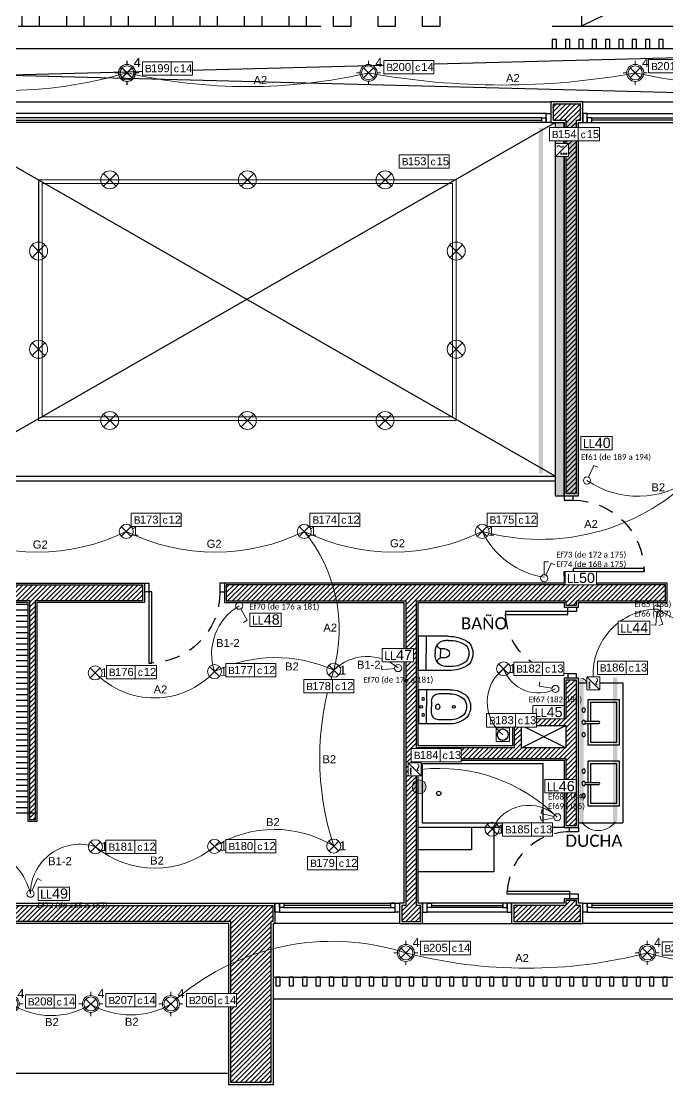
# Model space of a CAD drawing. Header units: millimetres. Extents: x 430 to 1353, y -204 to 152.
# Drawn here: x 700.67 to 707.94, y -59.4 to -47.45 of the extents above; entities that cross this region are included whole.
import ezdxf
from ezdxf.enums import TextEntityAlignment as Align

# ---------------------------------------------------------------- set-up
doc = ezdxf.new("R2010")
doc.units = ezdxf.units.MM
doc.linetypes.add('DASHED', pattern=[0.3, 0.17, -0.13])
doc.layers.get('0').update_dxf_attribs({"color": 250})
for name, color, linetype in [('AR - Carpinteria', 252, 'Continuous'), ('AR - Equipamiento Fijo', 252, 'Continuous'), ('AR - Ht', 252, 'Continuous'), ('AR - Proyeccion', 252, 'DASHED'), ('AR - Vista 05', 252, 'Continuous'), ('AR - Vista 1', 252, 'Continuous'), ('AR - Vista 4', 252, 'Continuous'), ('AR_Vista 1', 252, 'Continuous'), ('ND- ESPACIOS', 253, 'Continuous')]:
    doc.layers.add(name, color=color, linetype=linetype)
for name, color, linetype, lineweight in [('ND-Apliques', 1, 'Continuous', 15), ('ND-IUG- Cable led', 1, 'Continuous', 13), ('ND-IUG-C12', 40, 'Continuous', 13), ('ND-IUG-C13', 32, 'Continuous', 13), ('ND-IUG-C14', 42, 'Continuous', 13), ('ND-IUG-C15', 191, 'Continuous', 13), ('ND-LL_Num', 7, 'Continuous', 9), ('ND-Llaves', 92, 'Continuous', 9), ('ND-texto', 251, 'Continuous', 15)]:
    doc.layers.add(name, color=color, linetype=linetype, lineweight=lineweight)
doc.styles.add('1', font='arial.ttf')
doc.styles.add('1.50 txt especificaciones', font='tahoma.ttf', dxfattribs={"height": 0.075})
doc.styles.add('Arial', font='arial.ttf')
doc.styles.add('IMPLANTACION', font='arial.ttf', dxfattribs={"height": 0.3})
doc.styles.get("Standard").update_dxf_attribs({"font": 'arial.ttf'})

# ---------------------------------------------------------------- blocks, each defined once
blk = doc.blocks.new('Aplique_ext_caja 7x7')
for p, q in [((-0.056, 0.056), (0.056, -0.056)), ((-0.056, -0.056), (0.056, 0.056))]:
    blk.add_line(p, q)
blk.add_circle((0, 0), 0.0786)
blk = doc.blocks.new('*U441')
blk.add_blockref('Aplique_ext_caja 7x7', (0, 0))
at = {"insert": (0.063, 0.052), "char_height": 0.1, "attachment_point": 1, "style": 'IMPLANTACION'}
blk.add_mtext_dynamic_manual_height_columns('1', width=0.08011, gutter_width=0.558, heights=[0], dxfattribs=at)
blk = doc.blocks.new('*U442')
blk.add_blockref('Aplique_ext_caja 7x7', (0, 0))
at = {"insert": (0.063, 0.052), "char_height": 0.1, "attachment_point": 1, "style": 'IMPLANTACION'}
blk.add_mtext_dynamic_manual_height_columns('1', width=0.08011, gutter_width=0.558, heights=[0], dxfattribs=at)
blk = doc.blocks.new('*U443')
blk.add_blockref('Aplique_ext_caja 7x7', (0, 0))
at = {"insert": (0.063, 0.052), "char_height": 0.1, "attachment_point": 1, "style": 'IMPLANTACION'}
blk.add_mtext_dynamic_manual_height_columns('1', width=0.08011, gutter_width=0.558, heights=[0], dxfattribs=at)
blk = doc.blocks.new('*U444')
blk.add_blockref('Aplique_ext_caja 7x7', (0, 0))
at = {"insert": (0.063, 0.052), "char_height": 0.1, "attachment_point": 1, "style": 'IMPLANTACION'}
blk.add_mtext_dynamic_manual_height_columns('1', width=0.08011, gutter_width=0.558, heights=[0], dxfattribs=at)
blk = doc.blocks.new('*U445')
blk.add_blockref('Aplique_ext_caja 7x7', (0, 0))
at = {"insert": (0.063, 0.052), "char_height": 0.1, "attachment_point": 1, "style": 'IMPLANTACION'}
blk.add_mtext_dynamic_manual_height_columns('1', width=0.08011, gutter_width=0.558, heights=[0], dxfattribs=at)
blk = doc.blocks.new('*U446')
blk.add_blockref('Aplique_ext_caja 7x7', (0, 0))
at = {"insert": (0.063, 0.052), "char_height": 0.1, "attachment_point": 1, "style": 'IMPLANTACION'}
blk.add_mtext_dynamic_manual_height_columns('1', width=0.08011, gutter_width=0.558, heights=[0], dxfattribs=at)
blk = doc.blocks.new('*U447')
blk.add_blockref('Aplique_ext_caja 7x7', (0, 0))
at = {"insert": (0.063, 0.052), "char_height": 0.1, "attachment_point": 1, "style": 'IMPLANTACION'}
blk.add_mtext_dynamic_manual_height_columns('1', width=0.08011, gutter_width=0.558, heights=[0], dxfattribs=at)
blk = doc.blocks.new('*U448')
blk.add_blockref('Aplique_ext_caja 7x7', (0, 0))
at = {"insert": (0.063, 0.052), "char_height": 0.1, "attachment_point": 1, "style": 'IMPLANTACION'}
blk.add_mtext_dynamic_manual_height_columns('1', width=0.08011, gutter_width=0.558, heights=[0], dxfattribs=at)
blk = doc.blocks.new('*U449')
blk.add_blockref('Aplique_ext_caja 7x7', (0, 0))
at = {"insert": (0.063, 0.052), "char_height": 0.1, "attachment_point": 1, "style": 'IMPLANTACION'}
blk.add_mtext_dynamic_manual_height_columns('1', width=0.08011, gutter_width=0.558, heights=[0], dxfattribs=at)
blk = doc.blocks.new('Dicro 2')
for p, q in [((-0.071, 0.071), (0.071, -0.071)), ((-0.071, -0.071), (0.071, 0.071))]:
    blk.add_line(p, q)
blk.add_circle((0, 0), 0.101)
blk = doc.blocks.new('Extracttor_de_aire')
for p, q in [((0, 0), (0, 0.15)), ((0, 0.15), (0.15, 0.15)), ((0.15, 0), (0.15, 0.15)), ((0.15, 0), (0, 0))]:
    blk.add_line(p, q)
for radius in [0.0649, 0.0607]:
    blk.add_circle((0.075, 0.075), radius)
blk = doc.blocks.new('N_Boca')
at = {"ltscale": 0.5}
blk.add_wipeout([(0, 0.15), (0.324, 0.15), (0.324, 0), (0, 0)], dxfattribs=at)
blk.add_lwpolyline([(0, 0.15), (0.324, 0.15), (0.324, 0), (0, 0)], close=True, dxfattribs=at)
at = {"ltscale": 0.5, "insert": (0.028, 0.113), "char_height": 0.0816, "attachment_point": 1, "style": '1'}
blk.add_mtext_dynamic_manual_height_columns('B', width=0.06653, gutter_width=2.041, heights=[0], dxfattribs=at)
at = {"ltscale": 0.5, "style": '1'}
blk.add_attdef('BOCA', (0.096, 0.032), '', height=0.09, dxfattribs=at)
blk = doc.blocks.new('Fuente')
blk.add_wipeout([(0, 0.201), (0.201, 0.201), (0.201, 0), (0, 0)])
at = {"lineweight": 9}
for p, q in [((0, 0), (0.201, 0.201)), ((0.076, 0.049), (0.099, 0.049)), ((0.076, 0.035), (0.179, 0.035)), ((0.116, 0.049), (0.139, 0.049)), ((0.155, 0.049), (0.179, 0.049))]:
    blk.add_line(p, q, dxfattribs=at)
blk.add_lwpolyline([(0, 0.201), (0.201, 0.201), (0.201, 0), (0, 0)], close=True, dxfattribs=at)
blk.add_lwpolyline([(0.123, 0.161, -0.62928), (0.073, 0.153, 0.691702), (0.023, 0.144)], format="xyb", dxfattribs=at)
blk = doc.blocks.new('Llave_1_punto')
blk.add_lwpolyline([(0.017, 0.106), (0.077, 0.24), (0.121, 0.22)])
blk.add_circle((0, 0.07), 0.04)
blk = doc.blocks.new('Llave_2_puntos')
for points in [[(0, 0.11), (0, 0.256), (0.048, 0.256)], [(0.017, 0.106), (0.077, 0.24), (0.121, 0.22)]]:
    blk.add_lwpolyline(points)
blk.add_circle((0, 0.07), 0.04)
blk = doc.blocks.new('*U370')
blk.add_blockref('Aplique_ext_caja 7x7', (0, 0))
at = {"insert": (0.063, 0.052), "char_height": 0.1, "attachment_point": 1, "style": 'IMPLANTACION'}
blk.add_mtext_dynamic_manual_height_columns('1', width=0.08011, gutter_width=0.558, heights=[0], dxfattribs=at)
blk = doc.blocks.new('Apl_piso_al_cielo')
h = blk.add_hatch(color=256)
h.dxf.hatch_style = 1
h.paths.add_polyline_path([(499.264, 165.259, 1), (499.107, 165.259, 1)])
blk.add_circle((499.185, 165.259), 0.0786)
blk = doc.blocks.new('*U371')
blk.add_blockref('Aplique_ext_caja 7x7', (0, 0))
at = {"insert": (0.063, 0.052), "char_height": 0.1, "attachment_point": 1, "style": 'IMPLANTACION'}
blk.add_mtext_dynamic_manual_height_columns('1', width=0.08011, gutter_width=0.558, heights=[0], dxfattribs=at)
blk = doc.blocks.new('N_Llave')
at = {"ltscale": 0.5}
blk.add_wipeout([(0, 0), (0.353, 0), (0.353, 0.15), (0, 0.15)], dxfattribs=at)
blk.add_wipeout([(0, 0), (0.353, 0), (0.353, 0.15), (0, 0.15)], dxfattribs=at)
blk.add_lwpolyline([(0, 0), (0.353, 0), (0.353, 0.15), (0, 0.15)], close=True, dxfattribs=at)
at = {"ltscale": 0.5, "insert": (0.023, 0.02), "char_height": 0.1, "attachment_point": 7, "style": '1.50 txt especificaciones'}
blk.add_mtext_dynamic_manual_height_columns('LL', width=0.02479, gutter_width=0.278, heights=[0], dxfattribs=at)
at = {"ltscale": 0.5, "style": '1'}
blk.add_attdef('00', text='', height=1, dxfattribs=at).set_placement((0.157, 0.021), (0.336, 0.021), align=Align.ALIGNED)
blk = doc.blocks.new('bacha')
for p, q in [((519.809, 72.68), (519.809, 72.832)), ((519.833, 72.68), (519.833, 72.832))]:
    blk.add_line(p, q)
for points in [[(519.809, 72.711), (519.565, 72.711), (519.565, 73.058), (520.076, 73.058), (520.076, 72.711), (519.833, 72.711)], [(519.809, 72.741), (519.595, 72.741), (519.595, 73.028), (520.046, 73.028), (520.046, 72.741), (519.833, 72.741)]]:
    blk.add_lwpolyline(points)
blk.add_arc((519.821, 72.831), 0.0121, 5.5464, 174.4536)
at = {"extrusion": (0, 0, -1)}
for centre in [(519.683, 72.661), (519.821, 72.661), (519.959, 72.661)]:
    blk.add_ellipse(centre, major_axis=(0.0235, 0), ratio=0.85, start_param=3.141593, end_param=9.424778, dxfattribs=at)
blk = doc.blocks.new('INOD3-VS')
for p, q in [((-0.19, 0), (0.19, 0)), ((-0.19, -0.334), (-0.19, 0)), ((0.19, -0.334), (0.19, 0)), ((-0.19, -0.09), (0, -0.09)), ((0.19, -0.09), (0, -0.09)), ((-0.028, -0.19), (0, -0.19)), ((0.028, -0.19), (0, -0.19)), ((-0.145, -0.334), (-0.145, -0.307)), ((-0.05, -0.297), (-0.05, -0.247)), ((-0.05, -0.247), (0, -0.247)), ((0.05, -0.247), (0, -0.247)), ((0.05, -0.297), (0.05, -0.247)), ((0.145, -0.334), (0.145, -0.307))]:
    blk.add_line(p, q)
for centre, radius, start, end in [((-0.028, -0.307), 0.117, 90, 180), ((-0.095, -0.259), 0.0464, 14.8851, 92.9268), ((0.028, -0.307), 0.117, 0, 90), ((0.095, -0.259), 0.0464, 87.0732, 165.1149), ((0.195, -0.344), 0.385, 178.5208, 215.4085), ((0.198, -0.345), 0.343, 178.2465, 213.5506), ((0, -0.297), 0.05, 180, 270), ((0, -0.297), 0.05, 270, 0), ((-0.127, -0.365), 0.274, 321.8101, 6.3928), ((-0.192, -0.345), 0.383, 324.4734, 1.5973), ((0, -0.419), 0.19, 231.2469, 270), ((0, -0.419), 0.145, 232.619, 270), ((0, -0.419), 0.145, 270, 307.381), ((0, -0.419), 0.19, 270, 308.7531)]:
    blk.add_arc(centre, radius, start, end)
blk = doc.blocks.new('*U492')
blk.add_lwpolyline([(0.05, 0.1), (0.05, 0.8), (0.083, 0.8), (0.083, 0.1)], close=True)
for points in [[(0, 0), (0.05, 0), (0.05, 0.1), (0, 0.1)], [(0.8, 0), (0.75, 0), (0.75, 0.1), (0.8, 0.1)]]:
    blk.add_lwpolyline(points)
at = {"color": 8, "linetype": 'DASHED'}
blk.add_arc((0.05, 0.1), 0.7, 360, 90, dxfattribs=at)
blk = doc.blocks.new('BIDE2-VS')
for p, q in [((-0.19, 0), (0.19, 0)), ((-0.19, -0.354), (-0.19, 0)), ((0.19, -0.354), (0.19, 0)), ((-0.19, -0.09), (0, -0.09)), ((0.19, -0.09), (0, -0.09)), ((-0.145, -0.354), (-0.145, -0.224)), ((-0.067, -0.146), (0, -0.146)), ((0.067, -0.146), (0, -0.146)), ((0.145, -0.354), (0.145, -0.224)), ((-0.145, -0.354), (-0.145, -0.327))]:
    blk.add_line(p, q)
for centre, radius in [((-0.09, -0.052), 0.015), ((0.09, -0.052), 0.015), ((0, -0.215), 0.026)]:
    blk.add_circle(centre, radius)
for centre, radius, start, end in [((0, -0.03), 0.015, 90, 270), ((0, -0.03), 0.015, 270, 90), ((-0.067, -0.224), 0.0781, 90, 180), ((0.067, -0.224), 0.0781, 0, 90), ((0.084, -0.354), 0.274, 180, 222.2256), ((0.084, -0.354), 0.229, 180, 221.3159), ((-0.084, -0.354), 0.229, 318.6841, 0), ((-0.084, -0.354), 0.274, 317.7744, 0), ((0, -0.393), 0.015, 90, 270), ((0, -0.393), 0.015, 270, 90), ((0, -0.39), 0.19, 231.2469, 270), ((0, -0.39), 0.145, 232.619, 270), ((0, -0.39), 0.145, 270, 307.381), ((0, -0.39), 0.19, 270, 308.7531)]:
    blk.add_arc(centre, radius, start, end)
blk = doc.blocks.new('*U491')
blk.add_lwpolyline([(0.05, 0.1), (0.05, 0.9), (0.083, 0.9), (0.083, 0.1)], close=True)
for points in [[(0, 0), (0.05, 0), (0.05, 0.1), (0, 0.1)], [(0.9, 0), (0.85, 0), (0.85, 0.1), (0.9, 0.1)]]:
    blk.add_lwpolyline(points)
at = {"color": 8, "linetype": 'DASHED'}
blk.add_arc((0.05, 0.1), 0.8, 360, 90, dxfattribs=at)
blk = doc.blocks.new('*U295')
at = {"color": 8}
blk.add_line((1.3, 0.025), (0.1, 0.025), dxfattribs=at)
at = {"layer": 'AR - Carpinteria'}
for p, q in [((0.05, 0.1), (1.35, 0.1)), ((0.05, 0), (1.35, 0)), ((0.1, 0.05), (1.3, 0.05))]:
    blk.add_line(p, q, dxfattribs=at)
for points in [[(0, 0), (0.05, 0), (0.05, 0.1), (0, 0.1)], [(0.05, 0), (0.1, 0), (0.1, 0.05), (0.05, 0.05)], [(1.35, 0), (1.3, 0), (1.3, 0.05), (1.35, 0.05)], [(1.35, 0), (1.4, 0), (1.4, 0.1), (1.35, 0.1)]]:
    blk.add_lwpolyline(points, close=True, dxfattribs=at)
blk = doc.blocks.new('*U494')
at = {"color": 8}
for p, q in [((1.625, 0.025), (0.1, 0.025)), ((1.675, 0.075), (3.2, 0.075))]:
    blk.add_line(p, q, dxfattribs=at)
at = {"layer": 'AR - Carpinteria'}
for p, q in [((0.05, 0.1), (3.25, 0.1)), ((0.05, 0), (3.25, 0)), ((0.1, 0.05), (1.625, 0.05)), ((3.2, 0.05), (1.675, 0.05))]:
    blk.add_line(p, q, dxfattribs=at)
for points in [[(0, 0), (0.05, 0), (0.05, 0.1), (0, 0.1)], [(0.05, 0), (0.1, 0), (0.1, 0.05), (0.05, 0.05)], [(1.675, 0.1), (1.625, 0.1), (1.625, 0.05), (1.675, 0.05)], [(1.625, 0), (1.675, 0), (1.675, 0.05), (1.625, 0.05)], [(3.25, 0.1), (3.2, 0.1), (3.2, 0.05), (3.25, 0.05)], [(3.25, 0), (3.3, 0), (3.3, 0.1), (3.25, 0.1)]]:
    blk.add_lwpolyline(points, close=True, dxfattribs=at)
blk = doc.blocks.new('*U496')
at = {"color": 8}
blk.add_line((0.9, 0.025), (0.1, 0.025), dxfattribs=at)
at = {"layer": 'AR - Carpinteria'}
for p, q in [((0.05, 0.1), (0.95, 0.1)), ((0.05, 0), (0.95, 0)), ((0.1, 0.05), (0.9, 0.05))]:
    blk.add_line(p, q, dxfattribs=at)
for points in [[(0, 0), (0.05, 0), (0.05, 0.1), (0, 0.1)], [(0.05, 0), (0.1, 0), (0.1, 0.05), (0.05, 0.05)], [(0.95, 0), (0.9, 0), (0.9, 0.05), (0.95, 0.05)], [(0.95, 0), (1, 0), (1, 0.1), (0.95, 0.1)]]:
    blk.add_lwpolyline(points, close=True, dxfattribs=at)
blk = doc.blocks.new('planta alta')
at = {"layer": 'AR - Equipamiento Fijo', "transparency": 33554585}
h = blk.add_hatch(dxfattribs=at)
h.set_pattern_fill('ANSI31', color=256, scale=0.02, angle=315)
h.set_pattern_definition([(0, (-553.808214, -51.777135), (1e-17, 0.0635), [])])
h.paths.add_polyline_path([(10.52, 10.805), (9.92, 10.805), (9.92, 7.43), (10.52, 7.43)])
h.paths.add_polyline_path([(12.01, 10.805), (11.41, 10.805), (11.41, 8.44), (12.01, 8.44)])
at = {"layer": 'AR - Ht', "transparency": 33554511}
h = blk.add_hatch(color=256, dxfattribs=at)
h.dxf.hatch_style = 1
h.paths.add_polyline_path([(18.195, 15.97), (18.195, 16.2), (17.935, 16.2), (17.935, 15.97), (17.935, 12.005), (18.035, 12.005), (18.195, 12.005)])
at = {"layer": 'AR - Carpinteria'}
for p, q in [((11.035, 16.43), (17.895, 16.43)), ((18.24, 16.43), (21.545, 16.43)), ((17.835, 16.3), (11.085, 16.3)), ((17.785, 16.25), (11.135, 16.25)), ((17.835, 16.2), (11.095, 16.2)), ((18.055, 9.175), (17.555, 9.425)), ((17.555, 9.175), (18.055, 9.425)), ((16.185, 7.2), (14.765, 7.2)), ((16.445, 7.2), (17.445, 7.2)), ((19.645, 7.2), (18.245, 7.2))]:
    blk.add_line(p, q, dxfattribs=at)
for points in [[(17.835, 16.2), (17.785, 16.2), (17.785, 16.25), (17.835, 16.25)], [(17.885, 16.2), (17.835, 16.2), (17.835, 16.3), (17.885, 16.3)]]:
    blk.add_lwpolyline(points, close=True, dxfattribs=at)
at = {"layer": 'AR - Equipamiento Fijo'}
for p, q in [((18.195, 9.905), (18.695, 9.905)), ((18.695, 9.905), (18.695, 8.33)), ((12.11, 8.44), (11.41, 8.44)), ((18.195, 8.33), (18.695, 8.33))]:
    blk.add_line(p, q, dxfattribs=at)
blk.add_circle((16.626, 8.662), 0.0237, dxfattribs=at)
at = {"layer": 'AR - Proyeccion', "ltscale": 20}
blk.add_lwpolyline([(14.25, 5.515), (-0.1, 5.515), (-0.1, 17.28), (23.73, 17.28), (23.73, 6.35), (14.765, 6.35)], dxfattribs=at)
at = {"layer": 'AR - Vista 05'}
for p, q in [((12.11, 10.805), (12.11, 8.44)), ((18.035, 8.28), (16.395, 8.28))]:
    blk.add_line(p, q, dxfattribs=at)
for points in [[(18.195, 12.111), (18.195, 16.2), (18.245, 16.2), (18.245, 16.43), (17.885, 16.43), (17.885, 16.2), (18.035, 16.2), (18.035, 12.005), (18.195, 12.005), (18.195, 12.115)], [(14.265, 7.2), (9.7, 7.2), (9.7, 7.43), (9.76, 7.43), (9.76, 11.025), (11.378, 11.025), (13.317, 11.025), (13.317, 10.805), (12.11, 10.805), (12.11, 8.347), (12.01, 8.347), (12.01, 10.805), (10.588, 10.805), (9.92, 10.805), (9.92, 7.43), (14.785, 7.43), (14.785, 7.2), (14.765, 7.2), (14.765, 5.39), (14.265, 5.39), (14.265, 7.2)], [(18.195, 11.025), (18.195, 11.105), (18.035, 11.105), (18.035, 11.025), (14.217, 11.025), (14.217, 10.805), (16.235, 10.805), (16.235, 7.43), (16.185, 7.43), (16.185, 7.2), (16.445, 7.2), (16.445, 7.43), (16.395, 7.43), (16.395, 9.035), (18.035, 9.035), (18.035, 8.28), (18.195, 8.28), (18.195, 9.955), (18.035, 9.955), (18.035, 9.525), (17.454, 9.525), (17.454, 9.195), (16.395, 9.195), (16.395, 10.805), (18.035, 10.805), (18.035, 10.755), (18.195, 10.755), (18.195, 10.805), (19.195, 10.805), (19.195, 11.025), (18.195, 11.025)], [(16.995, 8.28), (16.995, 8.03), (16.395, 8.03)], [(17.245, 8.28), (17.245, 7.78), (16.395, 7.78)]]:
    blk.add_lwpolyline(points, dxfattribs=at)
for points in [[(16.445, 8.997), (17.795, 8.997), (17.795, 8.327), (16.445, 8.327)], [(17.445, 7.2), (18.245, 7.2), (18.245, 7.43), (18.195, 7.43), (18.195, 7.48), (18.035, 7.48), (18.035, 7.43), (17.445, 7.43)]]:
    blk.add_lwpolyline(points, close=True, dxfattribs=at)
at = {"layer": 'AR - Vista 1'}
for p, q in [((18.23, 19.8), (18.23, 17.28)), ((19.15, 17.13), (19.1, 17.13)), ((19.1, 17.13), (19.1, 17.03)), ((19.15, 17.03), (19.15, 17.13)), ((19.11, 17.03), (19.16, 17.03)), ((17.495, 6.6), (17.495, 6.5)), ((17.545, 6.5), (17.545, 6.6))]:
    blk.add_line(p, q, dxfattribs=at)
for points in [[(18.23, 17.28), (23.73, 17.28), (23.73, 6.35), (14.765, 6.35)], [(0.15, 16.43), (0.15, 17.03), (23.38, 17.03), (23.38, 16.43)], [(14.765, 6.6), (23.39, 6.6), (23.39, 7.2)]]:
    blk.add_lwpolyline(points, dxfattribs=at)
for points in [[(17.95, 17.13), (17.9, 17.13), (17.9, 17.03), (17.95, 17.03)], [(18.1, 17.13), (18.05, 17.13), (18.05, 17.03), (18.1, 17.03)], [(18.25, 17.13), (18.2, 17.13), (18.2, 17.03), (18.25, 17.03)], [(18.4, 17.13), (18.35, 17.13), (18.35, 17.03), (18.4, 17.03)], [(18.55, 17.13), (18.5, 17.13), (18.5, 17.03), (18.55, 17.03)], [(18.7, 17.13), (18.65, 17.13), (18.65, 17.03), (18.7, 17.03)], [(18.85, 17.13), (18.8, 17.13), (18.8, 17.03), (18.85, 17.03)], [(19, 17.13), (18.95, 17.13), (18.95, 17.03), (19, 17.03)], [(14.845, 6.6), (14.795, 6.6), (14.795, 6.5), (14.845, 6.5)], [(14.995, 6.6), (14.945, 6.6), (14.945, 6.5), (14.995, 6.5)], [(15.145, 6.6), (15.095, 6.6), (15.095, 6.5), (15.145, 6.5)], [(15.295, 6.6), (15.245, 6.6), (15.245, 6.5), (15.295, 6.5)], [(15.445, 6.6), (15.395, 6.6), (15.395, 6.5), (15.445, 6.5)], [(15.595, 6.6), (15.545, 6.6), (15.545, 6.5), (15.595, 6.5)], [(15.745, 6.6), (15.695, 6.6), (15.695, 6.5), (15.745, 6.5)], [(15.895, 6.6), (15.845, 6.6), (15.845, 6.5), (15.895, 6.5)], [(16.045, 6.6), (15.995, 6.6), (15.995, 6.5), (16.045, 6.5)], [(16.195, 6.6), (16.145, 6.6), (16.145, 6.5), (16.195, 6.5)], [(16.345, 6.6), (16.295, 6.6), (16.295, 6.5), (16.345, 6.5)], [(16.495, 6.6), (16.445, 6.6), (16.445, 6.5), (16.495, 6.5)], [(16.645, 6.6), (16.595, 6.6), (16.595, 6.5), (16.645, 6.5)], [(16.795, 6.6), (16.745, 6.6), (16.745, 6.5), (16.795, 6.5)], [(16.945, 6.6), (16.895, 6.6), (16.895, 6.5), (16.945, 6.5)], [(17.095, 6.6), (17.045, 6.6), (17.045, 6.5), (17.095, 6.5)], [(17.245, 6.6), (17.195, 6.6), (17.195, 6.5), (17.245, 6.5)], [(17.395, 6.6), (17.345, 6.6), (17.345, 6.5), (17.395, 6.5)], [(17.545, 6.6), (17.495, 6.6), (17.495, 6.5), (17.545, 6.5)], [(17.695, 6.6), (17.645, 6.6), (17.645, 6.5), (17.695, 6.5)], [(17.845, 6.6), (17.795, 6.6), (17.795, 6.5), (17.845, 6.5)], [(17.995, 6.6), (17.945, 6.6), (17.945, 6.5), (17.995, 6.5)], [(18.145, 6.6), (18.095, 6.6), (18.095, 6.5), (18.145, 6.5)], [(18.295, 6.6), (18.245, 6.6), (18.245, 6.5), (18.295, 6.5)], [(18.445, 6.6), (18.395, 6.6), (18.395, 6.5), (18.445, 6.5)], [(18.595, 6.6), (18.545, 6.6), (18.545, 6.5), (18.595, 6.5)], [(18.745, 6.6), (18.695, 6.6), (18.695, 6.5), (18.745, 6.5)], [(18.895, 6.6), (18.845, 6.6), (18.845, 6.5), (18.895, 6.5)], [(19.045, 6.6), (18.995, 6.6), (18.995, 6.5), (19.045, 6.5)], [(19.195, 6.6), (19.145, 6.6), (19.145, 6.5), (19.195, 6.5)]]:
    blk.add_lwpolyline(points, close=True, dxfattribs=at)
at = {"layer": 'AR - Vista 4'}
for p, q in [((16.395, 7.44), (16.395, 7.44)), ((16.395, 7.19), (16.395, 7.19))]:
    blk.add_line(p, q, dxfattribs=at)
for points in [[(18.175, 12.115), (18.175, 16.225), (18.22, 16.225), (18.22, 16.405), (17.91, 16.405), (17.91, 16.225), (18.055, 16.225), (18.055, 12.035), (18.175, 12.035)], [(14.29, 7.225), (9.726, 7.225), (9.726, 7.405), (9.78, 7.405), (9.78, 11.005), (11.378, 11.005), (13.297, 11.005), (13.297, 10.825), (12.09, 10.825), (12.09, 8.367), (12.03, 8.367), (12.03, 10.825), (9.9, 10.825), (9.9, 7.405), (14.76, 7.405), (14.76, 7.225), (14.74, 7.225), (14.74, 5.415), (14.29, 5.415)], [(18.175, 11.005), (18.175, 11.085), (18.055, 11.085), (18.055, 11.005), (14.237, 11.005), (14.237, 10.825), (16.255, 10.825), (16.255, 7.405), (16.21, 7.405), (16.21, 7.225), (16.42, 7.225), (16.42, 7.405), (16.375, 7.405), (16.375, 9.055), (18.055, 9.055), (18.055, 8.3), (18.175, 8.3), (18.175, 9.935), (18.055, 9.935), (18.055, 9.505), (17.474, 9.505), (17.474, 9.175), (16.375, 9.175), (16.375, 10.825), (18.055, 10.825), (18.055, 10.775), (18.175, 10.775), (18.175, 10.825), (19.175, 10.825), (19.175, 11.005)], [(18.055, 9.425), (18.055, 9.175), (17.555, 9.175), (17.555, 9.425)], [(17.47, 7.225), (18.22, 7.225), (18.22, 7.405), (18.175, 7.405), (18.175, 7.46), (18.055, 7.46), (18.055, 7.405), (17.47, 7.405)]]:
    blk.add_lwpolyline(points, close=True, dxfattribs=at)
blk.add_lwpolyline([(17.935, 16.2), (17.935, 12.005), (18.035, 12.005), (18.035, 16.2)], dxfattribs=at)
at = {"layer": 'AR_Vista 1'}
for p, q in [((23.4, 19.8), (18.23, 17.28)), ((0.15, 17.03), (23.38, 16.431)), ((23.38, 17.03), (0.15, 16.43)), ((17.935, 12.225), (10.995, 16.2)), ((10.995, 12.225), (17.935, 16.2)), ((10.995, 12.225), (17.935, 12.225)), ((10.995, 12.175), (17.935, 12.175))]:
    blk.add_line(p, q, dxfattribs=at)
for points in [[(11.94, 19.8), (11.94, 17.28), (12.14, 17.28), (12.14, 19.8), (11.94, 19.8)], [(12.44, 19.8), (12.44, 17.28), (12.64, 17.28), (12.64, 19.8), (12.44, 19.8)], [(12.94, 19.8), (12.94, 17.28), (13.14, 17.28), (13.14, 19.8), (12.94, 19.8)], [(13.44, 19.8), (13.44, 17.28), (13.64, 17.28), (13.64, 19.8), (13.44, 19.8)], [(13.94, 19.8), (13.94, 17.28), (14.14, 17.28), (14.14, 19.8), (13.94, 19.8)], [(14.44, 19.8), (14.44, 17.28), (14.64, 17.28), (14.64, 19.8), (14.44, 19.8)], [(14.94, 19.8), (14.94, 17.28), (15.14, 17.28), (15.14, 19.8), (14.94, 19.8)], [(15.44, 19.8), (15.44, 17.28), (15.64, 17.28), (15.64, 19.8), (15.44, 19.8)], [(15.94, 19.8), (15.94, 17.28), (16.14, 17.28), (16.14, 19.8), (15.94, 19.8)], [(16.44, 19.8), (16.44, 17.28), (16.64, 17.28), (16.64, 19.8), (16.44, 19.8)]]:
    blk.add_lwpolyline(points, dxfattribs=at)
at = {"layer": 'AR - Carpinteria'}
blk.add_blockref('*U494', (18.245, 16.2), dxfattribs=at)
for name, p, xscale, rotation in [('*U491', (18.035, 11.105), -1, 270), ('*U491', (13.317, 11.025), -1, 180), ('*U492', (18.175, 10.755), -1.000000000000011, 90), ('*U295', (14.785, 7.43), -1, 180), ('*U295', (18.245, 7.43), -1, 180)]:
    blk.add_blockref(name, p, dxfattribs=dict(at, xscale=xscale, rotation=rotation))
for name, p, rotation in [('*U492', (18.195, 7.48), 90), ('*U496', (17.445, 7.43), 180)]:
    blk.add_blockref(name, p, dxfattribs=dict(at, rotation=rotation))
at = {"layer": 'AR - Equipamiento Fijo', "xscale": -1.010000000000029, "yscale": 1.010000000000029, "zscale": 1.010000000000011, "rotation": 90}
for name, p in [('INOD3-VS', (16.395, 10.235)), ('BIDE2-VS', (16.398, 9.635))]:
    blk.add_blockref(name, p, dxfattribs=at)
at = {"layer": 'AR - Equipamiento Fijo', "rotation": 270}
for p in [(-54.406, 529.281), (-54.406, 528.595)]:
    blk.add_blockref('bacha', p, dxfattribs=at)
blk = doc.blocks.new('Aplique para techo exterior')
for p, q in [((0, 0.095), (0, 0.135)), ((-0.095, 0), (-0.135, 0)), ((-0.056, -0.056), (0.056, 0.056)), ((-0.056, 0.056), (0.056, -0.056)), ((0.095, 0), (0.135, 0)), ((0, -0.095), (0, -0.135))]:
    blk.add_line(p, q)
for radius in [0.0953, 0.0786]:
    blk.add_circle((0, 0), radius)
at = {"insert": (0.076, 0.167), "char_height": 0.1, "attachment_point": 1, "style": 'IMPLANTACION'}
blk.add_mtext_dynamic_manual_height_columns('4', width=0.07241, gutter_width=1.5, heights=[0], dxfattribs=at)
blk = doc.blocks.new('Circuito')
at = {"ltscale": 0.5}
blk.add_wipeout([(0, 0.15), (0.238, 0.15), (0.238, 0), (0, 0)], dxfattribs=at)
blk.add_lwpolyline([(0, 0.15), (0.238, 0.15), (0.238, 0), (0, 0)], close=True, dxfattribs=at)
at = {"ltscale": 0.5, "insert": (0.028, 0.113), "char_height": 0.0816, "attachment_point": 1, "style": '1'}
blk.add_mtext_dynamic_manual_height_columns('c', width=0.06653, gutter_width=2.041, heights=[0], dxfattribs=at)
at = {"ltscale": 0.5, "style": '1'}
blk.add_attdef('BOCA', (0.096, 0.032), '', height=0.09, dxfattribs=at)

msp = doc.modelspace()

# ---------------------------------------------------------------- hatches: boundary and pattern name
at = {"layer": 'AR - Ht', "transparency": 33554610}
h = msp.add_hatch(dxfattribs=at)
h.set_pattern_fill('ANSI31', color=256, scale=0.012)
h.set_pattern_definition([(45, (27.48564, -116.5651), (-0.0269407684, 0.0269407684), [])])
h.paths.add_polyline_path([(688.942, -48.563), (688.992, -48.563), (688.992, -48.383), (688.977, -48.383), (688.762, -48.383), (688.762, -57.563), (688.972, -57.563), (689.045, -57.563), (689.045, -57.383), (688.942, -57.383), (688.942, -54.728), (689.752, -54.728), (689.752, -54.608), (688.942, -54.608), (688.942, -52.543), (690.592, -52.543), (690.592, -52.634), (690.712, -52.634), (690.712, -52.543), (691.352, -52.543), (691.352, -52.363), (690.732, -52.363), (688.942, -52.363)])
h.paths.add_polyline_path([(696.197, -48.383), (692.342, -48.383), (692.342, -48.563), (692.61, -48.563), (692.61, -51.413), (692.67, -51.413), (692.67, -48.563), (694.21, -48.563), (694.21, -52.363), (692.297, -52.363), (692.297, -52.543), (696.207, -52.543), (696.207, -52.363), (694.33, -52.363), (694.33, -48.563), (695.87, -48.563), (695.87, -51.413), (695.93, -51.413), (695.93, -48.563), (696.197, -48.563)])
h.paths.add_polyline_path([(699.712, -48.563), (699.757, -48.563), (699.757, -48.383), (699.547, -48.383), (699.547, -48.563), (699.592, -48.563), (699.592, -52.363), (697.047, -52.363), (697.047, -52.543), (699.712, -52.543)])
h.paths.add_polyline_path([(696.077, -53.783), (693.547, -53.783), (693.547, -53.963), (695.957, -53.963), (695.957, -57.383), (695.912, -57.383), (695.912, -57.563), (696.212, -57.563), (696.212, -57.383), (696.077, -57.383)])
h.paths.add_polyline_path([(692.607, -53.783), (690.712, -53.783), (690.712, -53.574), (690.592, -53.574), (690.592, -54.748), (690.592, -57.383), (690.495, -57.383), (690.495, -57.563), (692.562, -57.563), (692.562, -57.383), (690.712, -57.383), (690.712, -56.128), (691.262, -56.128), (691.262, -55.673), (690.712, -55.673), (690.712, -54.243), (691.262, -54.243), (691.262, -53.963), (692.607, -53.963)])
h.paths.add_polyline_path([(691.182, -53.963), (691.182, -54.163), (690.732, -54.163), (690.732, -53.963)], flags=16)
h.paths.add_polyline_path([(691.182, -55.753), (691.182, -56.048), (690.732, -56.048), (690.732, -55.753)], flags=16)
h.paths.add_polyline_path([(702.035, -53.783), (700.115, -53.783), (698.507, -53.783), (698.507, -57.383), (698.462, -57.383), (698.462, -57.563), (703.027, -57.563), (703.027, -59.373), (703.477, -59.373), (703.477, -57.568), (703.497, -57.568), (703.497, -57.383), (698.627, -57.383), (698.627, -53.963), (700.767, -53.963), (700.767, -56.421), (700.827, -56.421), (700.827, -53.963), (702.035, -53.963)])
h.paths.add_polyline_path([(707.912, -53.783), (706.912, -53.783), (706.912, -53.703), (706.792, -53.703), (706.792, -53.783), (702.975, -53.783), (702.975, -53.963), (704.992, -53.963), (704.992, -57.378), (704.947, -57.378), (704.947, -57.568), (705.157, -57.568), (705.157, -57.378), (705.112, -57.378), (705.112, -55.733), (706.792, -55.733), (706.792, -56.488), (706.912, -56.488), (706.912, -54.853), (706.792, -54.853), (706.792, -55.283), (706.212, -55.283), (706.212, -55.613), (705.112, -55.613), (705.112, -53.963), (706.792, -53.963), (706.792, -54.013), (706.912, -54.013), (706.912, -53.963), (707.912, -53.963)])
h.paths.add_polyline_path([(706.292, -55.363), (706.792, -55.363), (706.792, -55.613), (706.292, -55.613)], flags=16)
h.paths.add_polyline_path([(706.957, -57.383), (706.912, -57.383), (706.912, -57.328), (706.792, -57.328), (706.792, -57.38), (706.207, -57.38), (706.207, -57.563), (706.957, -57.563)], flags=17)
h.paths.add_polyline_path([(712.342, -48.383), (710.307, -48.383), (710.307, -48.563), (712.162, -48.563), (712.162, -53.783), (709.157, -53.783), (709.157, -53.963), (712.162, -53.963), (712.162, -57.383), (708.407, -57.383), (708.407, -57.563), (712.342, -57.563)])
h.paths.add_polyline_path([(706.962, -48.378), (706.642, -48.378), (706.642, -48.568), (706.792, -48.568), (706.792, -52.763), (706.912, -52.763), (706.912, -52.673), (706.912, -48.568), (706.962, -48.568)])
at = {"layer": 'ND-Apliques'}
h = msp.add_hatch(color=256, dxfattribs=at)
h.dxf.hatch_style = 1
h.paths.add_polyline_path([(706.536, -52.53), (706.536, -48.649), (706.486, -48.649), (706.486, -52.53)])
h = msp.add_hatch(color=256, dxfattribs=at)
h.dxf.hatch_style = 1
h.paths.add_polyline_path([(707.321, -56.443), (707.321, -54.822), (707.371, -54.822), (707.371, -56.443)])
h = msp.add_hatch(color=256, dxfattribs=at)
h.dxf.hatch_style = 1
h.paths.add_polyline_path([(706.942, -56.453), (706.943, -54.831), (706.992, -54.831), (706.992, -56.453)])

# ---------------------------------------------------------------- linework, layer by layer
msp.add_line((699.882, -48.563), (706.522, -48.563))
at = {"layer": 'ND- ESPACIOS'}
msp.add_line((700.865, -49.234), (700.865, -50.034), dxfattribs=at)
at = {"layer": 'ND-Apliques'}
for points in [[(700.865, -49.234), (705.559, -49.234), (705.559, -51.937), (700.865, -51.937)], [(700.905, -49.274), (705.519, -49.274), (705.519, -51.897), (700.905, -51.897)]]:
    msp.add_lwpolyline(points, close=True, dxfattribs=at)
at = {"layer": 'ND-IUG- Cable led'}
msp.add_arc((707.157, -56.309), 0.234, 216.9994, 324.0757, dxfattribs=at)
at = {"layer": 'ND-IUG-C12', "lineweight": 9}
for centre, radius, start, end in [((700.851, -51.155), 2.261, 243.7544, 296.2456), ((702.851, -51.155), 2.261, 243.7544, 296.2456), ((704.851, -51.155), 2.261, 243.7544, 296.2456), ((706.683, -52.786), 0.921, 205.5274, 261.8677), ((703.527, -56.178), 1.578, 65.4701, 115.7531), ((702.165, -54.13), 0.923, 224.0522, 317.171), ((707.196, -55.73), 3.171, 161.8661, 198.1339), ((703.516, -57.81), 1.28, 58.6163, 121.73), ((700.009, -57.459), 0.793, 15.053, 112.2879), ((702.171, -55.921), 1.045, 230.2971, 310.0492)]:
    msp.add_arc(centre, radius, start, end, dxfattribs=at)
at = {"layer": 'ND-IUG-C12'}
msp.add_arc((704.559, -55.125), 0.537, 49.4812, 134.5345, dxfattribs=at)
at = {"layer": 'ND-IUG-C13'}
for centre, radius, start, end in [((707.6, -51.778), 1.01, 235.5359, 307.1458), ((707.829, -54.785), 0.73, 90.5, 182.6563), ((709.05, -52.072), 2.332, 238.2239, 278.6836)]:
    msp.add_arc(centre, radius, start, end, dxfattribs=at)
at = {"layer": 'ND-IUG-C14'}
for centre, radius, start, end in [((700.476, -43.342), 4.889, 253.5923, 286.4042), ((703.217, -42.108), 6.078, 257.1027, 282.8941), ((706.073, -39.825), 8.344, 259.6464, 280.3504), ((709.071, -41.055), 7.137, 257.8754, 282.1279), ((706.351, -52.637), 5.452, 255.5924, 284.4044), ((709.206, -52.34), 5.775, 254.9518, 285.0449), ((701.006, -57.767), 0.854, 237.9252, 301.5562), ((701.899, -57.718), 0.896, 240.1023, 300.4163)]:
    msp.add_arc(centre, radius, start, end, dxfattribs=at)

# ---------------------------------------------------------------- block references
at = {"layer": 'AR - Vista 05'}
msp.add_blockref('planta alta', (688.737, -64.788), dxfattribs=at)
at = {"layer": 'ND-Apliques'}
for name, p in [('Aplique para techo exterior', (701.857, -48.033)), ('Aplique para techo exterior', (701.86, -48.033)), ('Aplique para techo exterior', (704.574, -48.032)), ('Aplique para techo exterior', (707.572, -48.033)), ('Dicro 2', (701.665, -49.234)), ('Dicro 2', (700.865, -50.034)), ('*U441', (701.851, -53.183)), ('*U442', (703.851, -53.183)), ('*U443', (705.851, -53.183)), ('*U444', (701.501, -54.772)), ('*U446', (702.842, -54.757)), ('*U445', (704.182, -54.743)), ('*U370', (706.092, -54.726)), ('Extracttor_de_aire', (706.007, -55.541)), ('Apl_piso_al_cielo', (205.958, -221.311)), ('*U371', (705.962, -56.529)), ('*U447', (701.503, -56.725)), ('*U449', (702.843, -56.721)), ('*U448', (704.182, -56.717)), ('Aplique para techo exterior', (704.994, -57.918)), ('Aplique para techo exterior', (707.707, -57.918)), ('Aplique para techo exterior', (700.552, -58.491)), ('Aplique para techo exterior', (701.452, -58.491)), ('Aplique para techo exterior', (702.352, -58.491))]:
    msp.add_blockref(name, p, dxfattribs=at)
at = {"layer": 'ND-Apliques', "xscale": -1}
for p in [(703.212, -49.234), (704.759, -49.234), (705.559, -50.034), (703.212, -51.937)]:
    msp.add_blockref('Dicro 2', p, dxfattribs=at)
at = {"layer": 'ND-Apliques', "xscale": -1, "rotation": 180}
for p in [(700.865, -51.137), (701.665, -51.937)]:
    msp.add_blockref('Dicro 2', p, dxfattribs=at)
at = {"layer": 'ND-Apliques', "rotation": 180}
for p in [(705.559, -51.137), (704.759, -51.937)]:
    msp.add_blockref('Dicro 2', p, dxfattribs=at)
at = {"layer": 'ND-Llaves'}
for name, p in [('Llave_1_punto', (707.029, -52.681)), ('Llave_2_puntos', (706.548, -53.779)), ('Llave_1_punto', (700.774, -57.323))]:
    msp.add_blockref(name, p, dxfattribs=at)
for name, p, rotation in [('Llave_1_punto', (703.064, -53.976), 233.1081607326917), ('Llave_2_puntos', (707.793, -53.983), 200.2096055130777), ('Llave_1_punto', (704.967, -54.682), 120.7197553127587), ('Llave_2_puntos', (706.764, -56.38), 101.1158918615124)]:
    msp.add_blockref(name, p, dxfattribs=dict(at, rotation=rotation))

# ---------------------------------------------------------------- texts
at = {"layer": 'ND- ESPACIOS', "char_height": 0.15, "attachment_point": 1, "rotation": 0.0046}
for s, insert in [('{\\fCalibri|b0|i0|c0|p34;\\H0.91667x;BAÑO}', (705.611, -54.147)), ('{\\fCalibri|b0|i0|c0|p34;\\H0.91667x;DUCHA}', (706.786, -56.588))]:
    msp.add_mtext_dynamic_manual_height_columns(s, width=2.44911, gutter_width=10.176, heights=[0.357], dxfattribs=dict(at, insert=insert))
at = {"layer": 'ND-LL_Num', "char_height": 0.07, "attachment_point": 1, "rotation": 0.0046}
for s, width, heights, insert in [('{\\fCalibri|b0|i0|c0|p34;\\H0.91667x;Ef61 (de 189 a 194)}', 0.84711, [0.188], (706.962, -52.315)), ('{\\fCalibri|b0|i0|c0|p34;\\H0.91667x;Ef73 (de 172 a 175)\\PEf74 (de 168 a 175)}', 1.1762, [0.408], (706.684, -53.412)), ('{\\fCalibri|b0|i0|c0|p34;\\H0.91667x;Ef70 (de 176 a 181)}', 0.78354, [0.188], (703.234, -53.996)), ('{\\fCalibri|b0|i0|c0|p34;\\H0.91667x;Ef65 (186)\\PEf66 (187)}', 0.67182, [0.408], (707.56, -53.968)), ('{\\fCalibri|b0|i0|c0|p34;\\H0.91667x;Ef70 (de 176 a 181)}', 0.78354, [0.188], (704.515, -54.817)), ('{\\fCalibri|b0|i0|c0|p34;\\H0.91667x;Ef67 (182-183)}', 0.66475, [0.188], (706.374, -55.038)), ('{\\fCalibri|b0|i0|c0|p34;\\H0.91667x;Ef68 (184)\\PEf69 (185)}', 0.63044, [0.295], (706.59, -56.13)), ('{\\fCalibri|b0|i0|c0|p34;\\H0.91667x;Ef72 (de 165 a 167)}', 0.78827, [0.408], (700.852, -57.35))]:
    msp.add_mtext_dynamic_manual_height_columns(s, width=width, gutter_width=10.291, heights=heights, dxfattribs=dict(at, insert=insert))
at = {"layer": 'ND-texto', "style": 'Arial'}
for s, p in [('A2', (703.281, -48.158)), ('A2', (706.119, -48.136)), ('B2', (707.753, -52.733)), ('A2', (706.997, -53.144)), ('G2', (704.815, -53.361)), ('G2', (700.8, -53.375)), ('G2', (702.754, -53.367)), ('A2', (704.066, -54.309)), ('B1-2', (702.86, -54.481)), ('B2', (703.636, -54.745)), ('A2', (702.158, -55.003)), ('B2', (704.055, -55.787)), ('B2', (703.421, -56.493)), ('B1-2', (700.972, -56.932)), ('A2', (706.222, -58.019)), ('B2', (700.938, -58.739)), ('B2', (701.835, -58.736))]:
    msp.add_text(s, height=0.09, dxfattribs=at).set_placement(p)

# ---------------------------------------------------------------- next in the draw order: block references
at = {"layer": 'ND-Apliques', "xscale": 0.7253991585020318, "yscale": 0.7253991585020318, "zscale": 0.7253991585020318}
msp.add_blockref('Fuente', (706.676, -48.97), dxfattribs=at)
at = {"layer": 'ND-Apliques', "xscale": 0.7253991585020317, "yscale": 0.7253991585020317, "zscale": 0.7253991585020317, "rotation": 270}
for p in [(707.027, -54.818), (705.019, -55.784)]:
    msp.add_blockref('Fuente', p, dxfattribs=at)
at = {"layer": 'ND-IUG-C12'}
for p, values in [((701.907, -53.127), {'BOCA': '173'}), ((703.915, -53.127), {'BOCA': '174'}), ((705.907, -53.127), {'BOCA': '175'}), ((701.628, -54.838), {'BOCA': '176'}), ((702.968, -54.817), {'BOCA': '177'}), ((703.845, -54.997), {'BOCA': '178'}), ((701.622, -56.801), {'BOCA': '181'}), ((702.971, -56.794), {'BOCA': '180'}), ((703.889, -56.983), {'BOCA': '179'})]:
    msp.add_blockref('N_Boca', p, dxfattribs=at).add_auto_attribs(values)
at = {"layer": 'ND-IUG-C13'}
for p, values in [((706.206, -54.8), {'BOCA': '182'}), ((705.9, -55.38), {'BOCA': '183'}), ((706.08, -56.606), {'BOCA': '185'})]:
    msp.add_blockref('N_Boca', p, dxfattribs=at).add_auto_attribs(values)
at = {"layer": 'ND-IUG-C14'}
for p, values in [((704.746, -48.043), {'BOCA': '200'}), ((707.722, -48.033), {'BOCA': '201'}), ((702.033, -48.057), {'BOCA': '199'}), ((705.158, -57.937), {'BOCA': '205'}), ((707.873, -57.941), {'BOCA': '204'}), ((700.717, -58.539), {'BOCA': '208'}), ((701.622, -58.524), {'BOCA': '207'}), ((702.527, -58.524), {'BOCA': '206'})]:
    msp.add_blockref('N_Boca', p, dxfattribs=at).add_auto_attribs(values)
at = {"layer": 'ND-IUG-C15'}
msp.add_blockref('N_Boca', (704.919, -49.102), dxfattribs=at).add_auto_attribs({'BOCA': '153'})
at = {"layer": 'ND-LL_Num'}
ref = msp.add_blockref('N_Llave', (706.96, -52.266), dxfattribs=at)
ref.add_attrib('00', '40', dxfattribs={"layer": '0', "ltscale": 0.5, "height": 0.1148, "style": '1'}).set_placement((707.117, -52.246), (707.295, -52.246), align=Align.ALIGNED)
ref = msp.add_blockref('N_Llave', (706.782, -53.783), dxfattribs=at)
ref.add_attrib('00', '50', dxfattribs={"layer": '0', "ltscale": 0.5, "height": 0.1148, "style": '1'}).set_placement((706.94, -53.762), (707.118, -53.762), align=Align.ALIGNED)
ref = msp.add_blockref('N_Llave', (703.239, -54.251), dxfattribs=at)
ref.add_attrib('00', '48', dxfattribs={"layer": '0', "ltscale": 0.5, "height": 0.1148, "style": '1'}).set_placement((703.396, -54.23), (703.575, -54.23), align=Align.ALIGNED)
ref = msp.add_blockref('N_Llave', (707.381, -54.342), dxfattribs=at)
ref.add_attrib('00', '44', dxfattribs={"layer": '0', "ltscale": 0.5, "height": 0.1148, "style": '1'}).set_placement((707.538, -54.322), (707.717, -54.322), align=Align.ALIGNED)
ref = msp.add_blockref('N_Llave', (704.727, -54.648), dxfattribs=at)
ref.add_attrib('00', '47', dxfattribs={"layer": '0', "ltscale": 0.5, "height": 0.1148, "style": '1'}).set_placement((704.884, -54.627), (705.063, -54.627), align=Align.ALIGNED)
ref = msp.add_blockref('N_Llave', (706.419, -55.289), dxfattribs=at)
ref.add_attrib('00', '45', dxfattribs={"layer": '0', "ltscale": 0.5, "height": 0.1148, "style": '1'}).set_placement((706.576, -55.269), (706.754, -55.269), align=Align.ALIGNED)
ref = msp.add_blockref('N_Llave', (700.859, -57.328), dxfattribs=at)
ref.add_attrib('00', '49', dxfattribs={"layer": '0', "ltscale": 0.5, "height": 0.1148, "style": '1'}).set_placement((701.017, -57.308), (701.195, -57.308), align=Align.ALIGNED)

# ---------------------------------------------------------------- next in the draw order: linework, layer by layer
at = {"layer": 'ND-IUG- Cable led'}
msp.add_arc((706.965, -54.897), 0.0615, 5.4547, 87.5228, dxfattribs=at)
at = {"layer": 'ND-IUG-C12'}
for centre, radius, start, end in [((703.439, -54.56), 0.629, 120.4907, 198.2578), ((701.329, -57.252), 0.555, 71.6752, 180.0868)]:
    msp.add_arc(centre, radius, start, end, dxfattribs=at)
at = {"layer": 'ND-IUG-C13'}
for centre, radius, start, end in [((706.377, -55.1), 0.47, 127.2914, 231.1781), ((706.483, -54.58), 0.418, 200.4374, 297.2003), ((705.372, -57.716), 1.871, 44.9942, 96.3673), ((706.375, -56.709), 0.45, 44.577, 156.397)]:
    msp.add_arc(centre, radius, start, end, dxfattribs=at)

# ---------------------------------------------------------------- next in the draw order: block references
at = {"layer": 'ND-IUG-C12'}
for p in [(702.231, -53.127), (704.239, -53.127), (706.231, -53.127), (701.952, -54.838), (703.292, -54.817), (704.169, -54.997), (701.946, -56.801), (703.295, -56.794), (704.213, -56.983)]:
    msp.add_blockref('Circuito', p, dxfattribs=at).add_auto_attribs({'BOCA': '12'})
at = {"layer": 'ND-IUG-C13'}
for name, p, values in [('N_Boca', (707.146, -54.789), {'BOCA': '186'}), ('Circuito', (706.224, -55.38), {'BOCA': '13'}), ('N_Boca', (705.054, -55.771), {'BOCA': '184'})]:
    msp.add_blockref(name, p, dxfattribs=at).add_auto_attribs(values)
at = {"layer": 'ND-IUG-C14'}
for p in [(705.07, -48.043), (702.357, -48.057), (705.482, -57.937), (701.041, -58.539), (701.946, -58.524), (702.851, -58.524)]:
    msp.add_blockref('Circuito', p, dxfattribs=at).add_auto_attribs({'BOCA': '14'})
at = {"layer": 'ND-IUG-C15'}
for name, p, values in [('N_Boca', (706.606, -48.797), {'BOCA': '154'}), ('Circuito', (705.243, -49.102), {'BOCA': '15'})]:
    msp.add_blockref(name, p, dxfattribs=at).add_auto_attribs(values)
at = {"layer": 'ND-Llaves', "rotation": 104.2263966105015}
msp.add_blockref('Llave_1_punto', (706.742, -54.935), dxfattribs=at)

# ---------------------------------------------------------------- next in the draw order: texts
at = {"layer": 'ND-texto', "style": 'Arial'}
msp.add_text('B1-2', height=0.09, dxfattribs=at).set_placement((704.443, -54.725))

# ---------------------------------------------------------------- next in the draw order: linework, layer by layer
at = {"layer": 'ND-IUG-C12', "lineweight": 9}
msp.add_arc((702.498, -54.285), 1.745, 344.7955, 39.1675, dxfattribs=at)
at = {"layer": 'ND-IUG-C13'}
msp.add_arc((706.508, -50.826), 2.446, 254.4366, 314.1046, dxfattribs=at)
at = {"layer": 'ND-IUG-C14'}
msp.add_arc((704.166, -60.477), 2.69, 72.0842, 132.3997, dxfattribs=at)

# ---------------------------------------------------------------- next in the draw order: block references
at = {"layer": 'ND-IUG-C13'}
for p in [(706.53, -54.8), (707.47, -54.789), (705.378, -55.771), (706.404, -56.606)]:
    msp.add_blockref('Circuito', p, dxfattribs=at).add_auto_attribs({'BOCA': '13'})
at = {"layer": 'ND-IUG-C15'}
msp.add_blockref('Circuito', (706.93, -48.797), dxfattribs=at).add_auto_attribs({'BOCA': '15'})
at = {"layer": 'ND-LL_Num'}
ref = msp.add_blockref('N_Llave', (706.555, -56.121), dxfattribs=at)
ref.add_attrib('00', '46', dxfattribs={"layer": '0', "ltscale": 0.5, "height": 0.1148, "style": '1'}).set_placement((706.712, -56.101), (706.891, -56.101), align=Align.ALIGNED)

# ---------------------------------------------------------------- next in the draw order: texts
at = {"layer": 'ND-texto', "style": 'Arial'}
msp.add_text('B2', height=0.09, dxfattribs=at).set_placement((702.119, -56.925))

doc.saveas('drawing.dxf')
